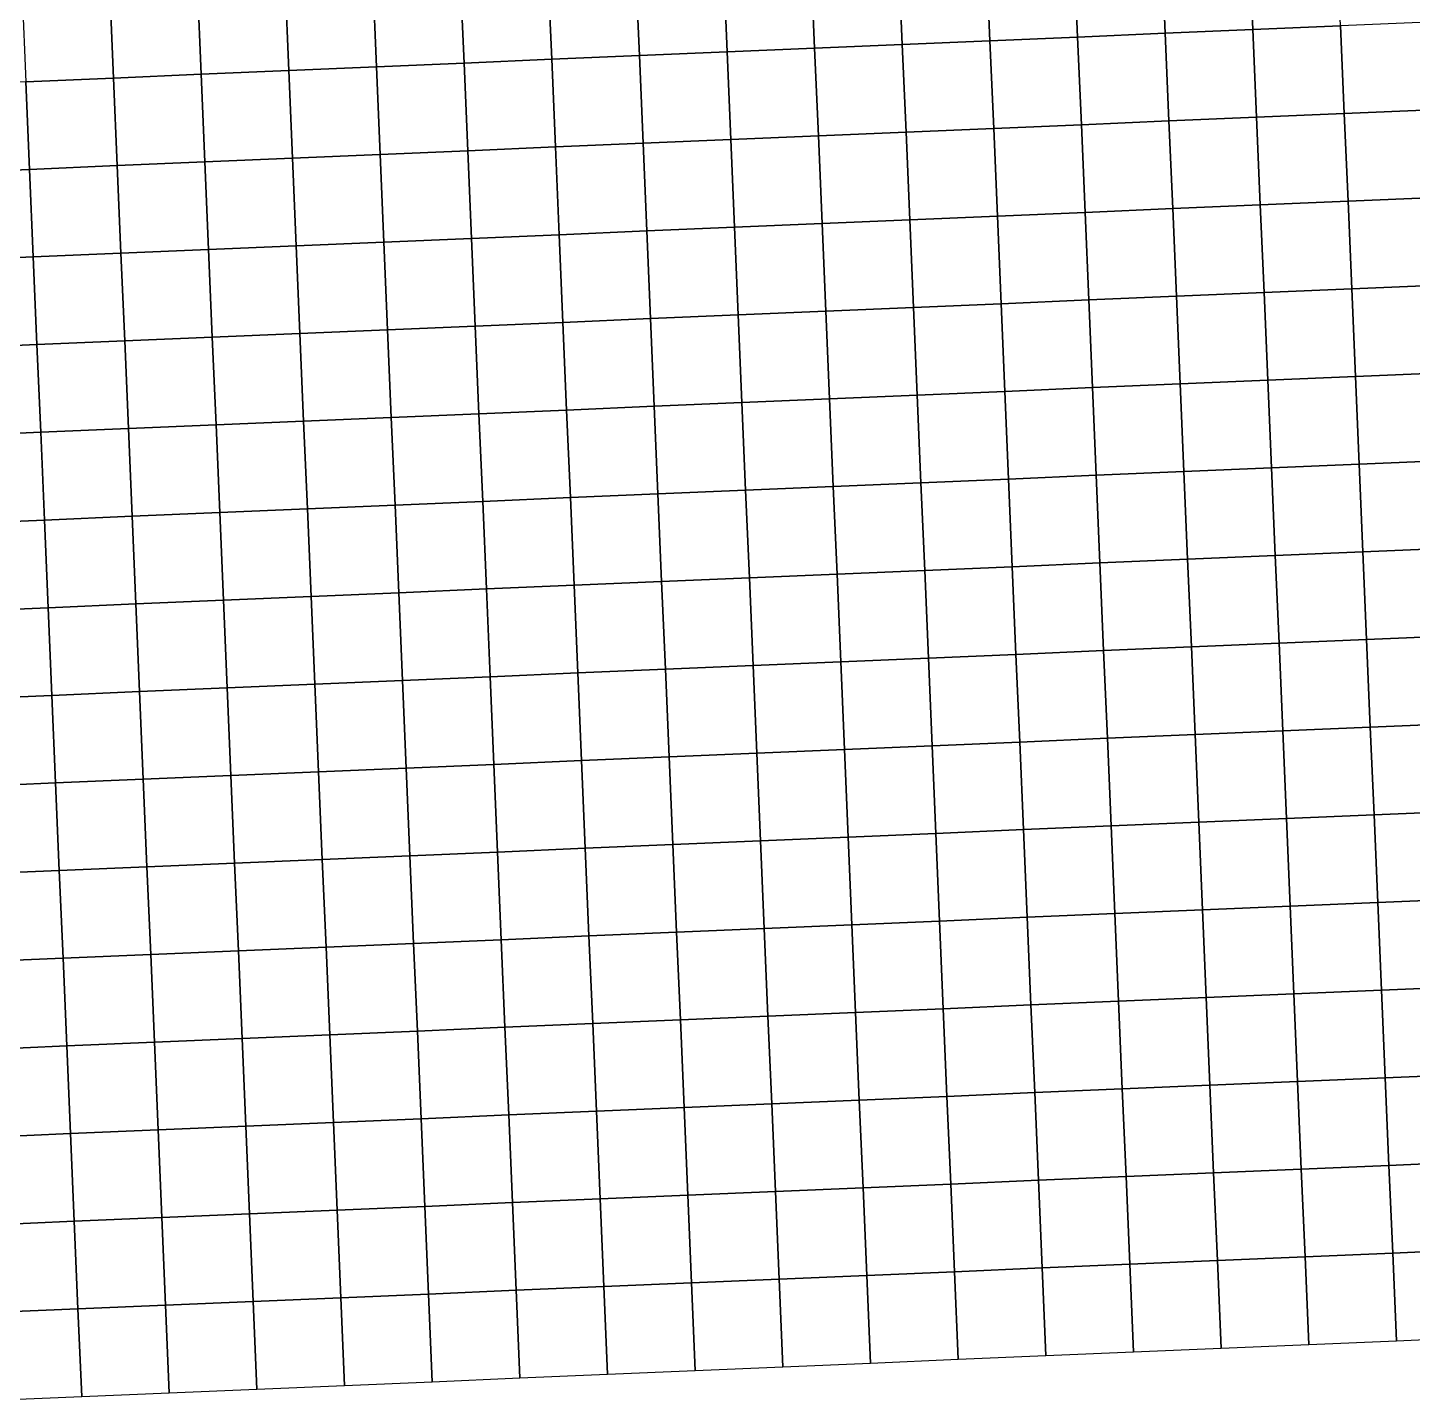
# Model space of a CAD drawing. Header units: metres. Extents: x -1.45 to 4.67, y -5.91 to -2.66.
# Drawn here: x 1.615 to 3.194, y -5.789 to -4.225 of the extents above; entities that cross this region are included whole.
import ezdxf

# ---------------------------------------------------------------- set-up
doc = ezdxf.new("R2010")
doc.units = ezdxf.units.M

msp = doc.modelspace()

# ---------------------------------------------------------------- linework, layer by layer
at = {"layer": 'B1_v2'}
for points in [[(2.8078, -4.1356, -0.6143), (2.812, -4.2355, -0.6337), (2.9119, -4.2312, -0.6258), (2.9077, -4.1313, -0.6064)], [(2.9077, -4.1313, -0.6064), (2.9119, -4.2312, -0.6258), (3.0119, -4.227, -0.6256), (3.0076, -4.1271, -0.6073)], [(3.0076, -4.1271, -0.6073), (3.0119, -4.227, -0.6256), (3.1118, -4.2227, -0.6344), (3.1075, -4.1228, -0.6144)], [(2.4082, -4.1525, -0.6346), (2.4124, -4.2525, -0.6452), (2.5123, -4.2482, -0.6453), (2.5081, -4.1483, -0.6322)], [(2.5081, -4.1483, -0.6322), (2.5123, -4.2482, -0.6453), (2.6122, -4.244, -0.6432), (2.608, -4.1441, -0.627)], [(2.608, -4.1441, -0.627), (2.6122, -4.244, -0.6432), (2.7121, -4.2397, -0.6396), (2.7079, -4.1398, -0.6215)], [(2.7079, -4.1398, -0.6215), (2.7121, -4.2397, -0.6396), (2.812, -4.2355, -0.6337), (2.8078, -4.1356, -0.6143)], [(2.0085, -4.1695, -0.647), (2.0128, -4.2694, -0.6563), (2.1127, -4.2652, -0.6509), (2.1084, -4.1653, -0.641)], [(2.1084, -4.1653, -0.641), (2.1127, -4.2652, -0.6509), (2.2126, -4.2609, -0.6467), (2.2083, -4.161, -0.6374)], [(2.2083, -4.161, -0.6374), (2.2126, -4.2609, -0.6467), (2.3125, -4.2567, -0.6465), (2.3082, -4.1568, -0.6352)], [(2.3082, -4.1568, -0.6352), (2.3125, -4.2567, -0.6465), (2.4124, -4.2525, -0.6452), (2.4082, -4.1525, -0.6346)], [(1.6089, -4.1865, -0.6778), (1.6131, -4.2864, -0.6912), (1.713, -4.2822, -0.689), (1.7088, -4.1822, -0.6775)], [(1.7088, -4.1822, -0.6775), (1.713, -4.2822, -0.689), (1.8129, -4.2779, -0.6818), (1.8087, -4.178, -0.67)], [(1.8087, -4.178, -0.67), (1.8129, -4.2779, -0.6818), (1.9128, -4.2737, -0.6677), (1.9086, -4.1738, -0.6574)], [(1.9086, -4.1738, -0.6574), (1.9128, -4.2737, -0.6677), (2.0128, -4.2694, -0.6563), (2.0085, -4.1695, -0.647)], [(2.9119, -4.2312, -0.6258), (2.9162, -4.3311, -0.6446), (3.0161, -4.3269, -0.6441), (3.0119, -4.227, -0.6256)], [(3.0119, -4.227, -0.6256), (3.0161, -4.3269, -0.6441), (3.116, -4.3227, -0.6523), (3.1118, -4.2227, -0.6344)], [(3.1118, -4.2227, -0.6344), (3.116, -4.3227, -0.6523), (3.2159, -4.3184, -0.6645), (3.2117, -4.2185, -0.6476)], [(2.5123, -4.2482, -0.6453), (2.5166, -4.3481, -0.661), (2.6165, -4.3439, -0.662), (2.6122, -4.244, -0.6432)], [(2.6122, -4.244, -0.6432), (2.6165, -4.3439, -0.662), (2.7164, -4.3396, -0.6596), (2.7121, -4.2397, -0.6396)], [(2.7121, -4.2397, -0.6396), (2.7164, -4.3396, -0.6596), (2.8163, -4.3354, -0.6541), (2.812, -4.2355, -0.6337)], [(2.812, -4.2355, -0.6337), (2.8163, -4.3354, -0.6541), (2.9162, -4.3311, -0.6446), (2.9119, -4.2312, -0.6258)], [(2.1127, -4.2652, -0.6509), (2.1169, -4.3651, -0.6611), (2.2168, -4.3608, -0.6594), (2.2126, -4.2609, -0.6467)], [(2.2126, -4.2609, -0.6467), (2.2168, -4.3608, -0.6594), (2.3167, -4.3566, -0.6582), (2.3125, -4.2567, -0.6465)], [(2.3125, -4.2567, -0.6465), (2.3167, -4.3566, -0.6582), (2.4166, -4.3524, -0.6595), (2.4124, -4.2525, -0.6452)], [(2.4124, -4.2525, -0.6452), (2.4166, -4.3524, -0.6595), (2.5166, -4.3481, -0.661), (2.5123, -4.2482, -0.6453)], [(1.8129, -4.2779, -0.6818), (1.8172, -4.3778, -0.6919), (1.9171, -4.3736, -0.6779), (1.9128, -4.2737, -0.6677)], [(1.9128, -4.2737, -0.6677), (1.9171, -4.3736, -0.6779), (2.017, -4.3693, -0.6676), (2.0128, -4.2694, -0.6563)], [(2.0128, -4.2694, -0.6563), (2.017, -4.3693, -0.6676), (2.1169, -4.3651, -0.6611), (2.1127, -4.2652, -0.6509)], [(1.5132, -4.2906, -0.6845), (1.5175, -4.3906, -0.6958), (1.6174, -4.3863, -0.7013), (1.6131, -4.2864, -0.6912)], [(1.6131, -4.2864, -0.6912), (1.6174, -4.3863, -0.7013), (1.7173, -4.3821, -0.6993), (1.713, -4.2822, -0.689)], [(1.713, -4.2822, -0.689), (1.7173, -4.3821, -0.6993), (1.8172, -4.3778, -0.6919), (1.8129, -4.2779, -0.6818)], [(3.0161, -4.3269, -0.6441), (3.0203, -4.4268, -0.6605), (3.1203, -4.4226, -0.6674), (3.116, -4.3227, -0.6523)], [(3.116, -4.3227, -0.6523), (3.1203, -4.4226, -0.6674), (3.2202, -4.4183, -0.6812), (3.2159, -4.3184, -0.6645)], [(2.6165, -4.3439, -0.662), (2.6207, -4.4438, -0.6813), (2.7206, -4.4395, -0.6805), (2.7164, -4.3396, -0.6596)], [(2.7164, -4.3396, -0.6596), (2.7206, -4.4395, -0.6805), (2.8205, -4.4353, -0.6743), (2.8163, -4.3354, -0.6541)], [(2.8163, -4.3354, -0.6541), (2.8205, -4.4353, -0.6743), (2.9204, -4.4311, -0.6634), (2.9162, -4.3311, -0.6446)], [(2.9162, -4.3311, -0.6446), (2.9204, -4.4311, -0.6634), (3.0203, -4.4268, -0.6605), (3.0161, -4.3269, -0.6441)], [(2.3167, -4.3566, -0.6582), (2.321, -4.4565, -0.674), (2.4209, -4.4523, -0.6789), (2.4166, -4.3524, -0.6595)], [(2.4166, -4.3524, -0.6595), (2.4209, -4.4523, -0.6789), (2.5208, -4.448, -0.6803), (2.5166, -4.3481, -0.661)], [(2.5166, -4.3481, -0.661), (2.5208, -4.448, -0.6803), (2.6207, -4.4438, -0.6813), (2.6165, -4.3439, -0.662)], [(1.9171, -4.3736, -0.6779), (1.9213, -4.4735, -0.6894), (2.0212, -4.4692, -0.6808), (2.017, -4.3693, -0.6676)], [(2.017, -4.3693, -0.6676), (2.0212, -4.4692, -0.6808), (2.1212, -4.465, -0.6751), (2.1169, -4.3651, -0.6611)], [(2.1169, -4.3651, -0.6611), (2.1212, -4.465, -0.6751), (2.2211, -4.4608, -0.6734), (2.2168, -4.3608, -0.6594)], [(2.2168, -4.3608, -0.6594), (2.2211, -4.4608, -0.6734), (2.321, -4.4565, -0.674), (2.3167, -4.3566, -0.6582)], [(1.5175, -4.3906, -0.6958), (1.5217, -4.4905, -0.7072), (1.6216, -4.4862, -0.7118), (1.6174, -4.3863, -0.7013)], [(1.6174, -4.3863, -0.7013), (1.6216, -4.4862, -0.7118), (1.7215, -4.482, -0.7096), (1.7173, -4.3821, -0.6993)], [(1.7173, -4.3821, -0.6993), (1.7215, -4.482, -0.7096), (1.8214, -4.4777, -0.7024), (1.8172, -4.3778, -0.6919)], [(1.8172, -4.3778, -0.6919), (1.8214, -4.4777, -0.7024), (1.9213, -4.4735, -0.6894), (1.9171, -4.3736, -0.6779)], [(3.1203, -4.4226, -0.6674), (3.1245, -4.5225, -0.6825), (3.2244, -4.5182, -0.6979), (3.2202, -4.4183, -0.6812)], [(2.8205, -4.4353, -0.6743), (2.8248, -4.5352, -0.6924), (2.9247, -4.531, -0.6805), (2.9204, -4.4311, -0.6634)], [(2.9204, -4.4311, -0.6634), (2.9247, -4.531, -0.6805), (3.0246, -4.5267, -0.6776), (3.0203, -4.4268, -0.6605)], [(3.0203, -4.4268, -0.6605), (3.0246, -4.5267, -0.6776), (3.1245, -4.5225, -0.6825), (3.1203, -4.4226, -0.6674)], [(2.4209, -4.4523, -0.6789), (2.4251, -4.5522, -0.699), (2.525, -4.5479, -0.7014), (2.5208, -4.448, -0.6803)], [(2.5208, -4.448, -0.6803), (2.525, -4.5479, -0.7014), (2.6249, -4.5437, -0.7016), (2.6207, -4.4438, -0.6813)], [(2.6207, -4.4438, -0.6813), (2.6249, -4.5437, -0.7016), (2.7249, -4.5394, -0.6994), (2.7206, -4.4395, -0.6805)], [(2.7206, -4.4395, -0.6805), (2.7249, -4.5394, -0.6994), (2.8248, -4.5352, -0.6924), (2.8205, -4.4353, -0.6743)], [(2.0212, -4.4692, -0.6808), (2.0255, -4.5692, -0.6983), (2.1254, -4.5649, -0.6958), (2.1212, -4.465, -0.6751)], [(2.1212, -4.465, -0.6751), (2.1254, -4.5649, -0.6958), (2.2253, -4.5607, -0.6945), (2.2211, -4.4608, -0.6734)], [(2.2211, -4.4608, -0.6734), (2.2253, -4.5607, -0.6945), (2.3252, -4.5564, -0.6953), (2.321, -4.4565, -0.674)], [(2.321, -4.4565, -0.674), (2.3252, -4.5564, -0.6953), (2.4251, -4.5522, -0.699), (2.4209, -4.4523, -0.6789)], [(1.6216, -4.4862, -0.7118), (1.6258, -4.5861, -0.7212), (1.7258, -4.5819, -0.7203), (1.7215, -4.482, -0.7096)], [(1.7215, -4.482, -0.7096), (1.7258, -4.5819, -0.7203), (1.8257, -4.5776, -0.7155), (1.8214, -4.4777, -0.7024)], [(1.8214, -4.4777, -0.7024), (1.8257, -4.5776, -0.7155), (1.9256, -4.5734, -0.7062), (1.9213, -4.4735, -0.6894)], [(1.9213, -4.4735, -0.6894), (1.9256, -4.5734, -0.7062), (2.0255, -4.5692, -0.6983), (2.0212, -4.4692, -0.6808)], [(1.5217, -4.4905, -0.7072), (1.5259, -4.5904, -0.7177), (1.6258, -4.5861, -0.7212), (1.6216, -4.4862, -0.7118)], [(2.9247, -4.531, -0.6805), (2.9289, -4.6309, -0.6976), (3.0288, -4.6266, -0.6949), (3.0246, -4.5267, -0.6776)], [(3.0246, -4.5267, -0.6776), (3.0288, -4.6266, -0.6949), (3.1287, -4.6224, -0.7035), (3.1245, -4.5225, -0.6825)], [(3.1245, -4.5225, -0.6825), (3.1287, -4.6224, -0.7035), (3.2287, -4.6181, -0.7176), (3.2244, -4.5182, -0.6979)], [(2.525, -4.5479, -0.7014), (2.5293, -4.6478, -0.7224), (2.6292, -4.6436, -0.7227), (2.6249, -4.5437, -0.7016)], [(2.6249, -4.5437, -0.7016), (2.6292, -4.6436, -0.7227), (2.7291, -4.6394, -0.7186), (2.7249, -4.5394, -0.6994)], [(2.7249, -4.5394, -0.6994), (2.7291, -4.6394, -0.7186), (2.829, -4.6351, -0.7101), (2.8248, -4.5352, -0.6924)], [(2.8248, -4.5352, -0.6924), (2.829, -4.6351, -0.7101), (2.9289, -4.6309, -0.6976), (2.9247, -4.531, -0.6805)], [(2.1254, -4.5649, -0.6958), (2.1296, -4.6648, -0.7199), (2.2296, -4.6606, -0.7204), (2.2253, -4.5607, -0.6945)], [(2.2253, -4.5607, -0.6945), (2.2296, -4.6606, -0.7204), (2.3295, -4.6563, -0.7211), (2.3252, -4.5564, -0.6953)], [(2.3252, -4.5564, -0.6953), (2.3295, -4.6563, -0.7211), (2.4294, -4.6521, -0.723), (2.4251, -4.5522, -0.699)], [(2.4251, -4.5522, -0.699), (2.4294, -4.6521, -0.723), (2.5293, -4.6478, -0.7224), (2.525, -4.5479, -0.7014)], [(1.8257, -4.5776, -0.7155), (1.8299, -4.6776, -0.7318), (1.9298, -4.6733, -0.7264), (1.9256, -4.5734, -0.7062)], [(1.9256, -4.5734, -0.7062), (1.9298, -4.6733, -0.7264), (2.0297, -4.6691, -0.7239), (2.0255, -4.5692, -0.6983)], [(2.0255, -4.5692, -0.6983), (2.0297, -4.6691, -0.7239), (2.1296, -4.6648, -0.7199), (2.1254, -4.5649, -0.6958)], [(1.5259, -4.5904, -0.7177), (1.5302, -4.6903, -0.7294), (1.6301, -4.686, -0.7329), (1.6258, -4.5861, -0.7212)], [(1.6258, -4.5861, -0.7212), (1.6301, -4.686, -0.7329), (1.73, -4.6818, -0.7343), (1.7258, -4.5819, -0.7203)], [(1.7258, -4.5819, -0.7203), (1.73, -4.6818, -0.7343), (1.8299, -4.6776, -0.7318), (1.8257, -4.5776, -0.7155)], [(3.0288, -4.6266, -0.6949), (3.0331, -4.7265, -0.7176), (3.133, -4.7223, -0.7246), (3.1287, -4.6224, -0.7035)], [(3.1287, -4.6224, -0.7035), (3.133, -4.7223, -0.7246), (3.2329, -4.718, -0.7365), (3.2287, -4.6181, -0.7176)], [(2.6292, -4.6436, -0.7227), (2.6334, -4.7435, -0.7414), (2.7333, -4.7393, -0.7352), (2.7291, -4.6394, -0.7186)], [(2.7291, -4.6394, -0.7186), (2.7333, -4.7393, -0.7352), (2.8333, -4.735, -0.7276), (2.829, -4.6351, -0.7101)], [(2.829, -4.6351, -0.7101), (2.8333, -4.735, -0.7276), (2.9332, -4.7308, -0.7192), (2.9289, -4.6309, -0.6976)], [(2.9289, -4.6309, -0.6976), (2.9332, -4.7308, -0.7192), (3.0331, -4.7265, -0.7176), (3.0288, -4.6266, -0.6949)], [(2.3295, -4.6563, -0.7211), (2.3337, -4.7562, -0.7483), (2.4336, -4.752, -0.7475), (2.4294, -4.6521, -0.723)], [(2.4294, -4.6521, -0.723), (2.4336, -4.752, -0.7475), (2.5335, -4.7478, -0.7449), (2.5293, -4.6478, -0.7224)], [(2.5293, -4.6478, -0.7224), (2.5335, -4.7478, -0.7449), (2.6334, -4.7435, -0.7414), (2.6292, -4.6436, -0.7227)], [(1.9298, -4.6733, -0.7264), (1.9341, -4.7732, -0.7483), (2.034, -4.769, -0.748), (2.0297, -4.6691, -0.7239)], [(2.0297, -4.6691, -0.7239), (2.034, -4.769, -0.748), (2.1339, -4.7647, -0.7489), (2.1296, -4.6648, -0.7199)], [(2.1296, -4.6648, -0.7199), (2.1339, -4.7647, -0.7489), (2.2338, -4.7605, -0.7506), (2.2296, -4.6606, -0.7204)], [(2.2296, -4.6606, -0.7204), (2.2338, -4.7605, -0.7506), (2.3337, -4.7562, -0.7483), (2.3295, -4.6563, -0.7211)], [(1.5302, -4.6903, -0.7294), (1.5344, -4.7902, -0.7416), (1.6343, -4.786, -0.7497), (1.6301, -4.686, -0.7329)], [(1.6301, -4.686, -0.7329), (1.6343, -4.786, -0.7497), (1.7342, -4.7817, -0.7496), (1.73, -4.6818, -0.7343)], [(1.73, -4.6818, -0.7343), (1.7342, -4.7817, -0.7496), (1.8342, -4.7775, -0.7501), (1.8299, -4.6776, -0.7318)], [(1.8299, -4.6776, -0.7318), (1.8342, -4.7775, -0.7501), (1.9341, -4.7732, -0.7483), (1.9298, -4.6733, -0.7264)], [(3.133, -4.7223, -0.7246), (3.1372, -4.8222, -0.7425), (3.2371, -4.818, -0.7534), (3.2329, -4.718, -0.7365)], [(2.8333, -4.735, -0.7276), (2.8375, -4.8349, -0.7455), (2.9374, -4.8307, -0.7378), (2.9332, -4.7308, -0.7192)], [(2.9332, -4.7308, -0.7192), (2.9374, -4.8307, -0.7378), (3.0373, -4.8264, -0.7375), (3.0331, -4.7265, -0.7176)], [(3.0331, -4.7265, -0.7176), (3.0373, -4.8264, -0.7375), (3.1372, -4.8222, -0.7425), (3.133, -4.7223, -0.7246)], [(2.4336, -4.752, -0.7475), (2.4379, -4.8519, -0.7701), (2.5378, -4.8477, -0.7652), (2.5335, -4.7478, -0.7449)], [(2.5335, -4.7478, -0.7449), (2.5378, -4.8477, -0.7652), (2.6377, -4.8434, -0.7609), (2.6334, -4.7435, -0.7414)], [(2.6334, -4.7435, -0.7414), (2.6377, -4.8434, -0.7609), (2.7376, -4.8392, -0.7541), (2.7333, -4.7393, -0.7352)], [(2.7333, -4.7393, -0.7352), (2.7376, -4.8392, -0.7541), (2.8375, -4.8349, -0.7455), (2.8333, -4.735, -0.7276)], [(2.034, -4.769, -0.748), (2.0382, -4.8689, -0.7704), (2.1381, -4.8646, -0.7733), (2.1339, -4.7647, -0.7489)], [(2.1339, -4.7647, -0.7489), (2.1381, -4.8646, -0.7733), (2.238, -4.8604, -0.7755), (2.2338, -4.7605, -0.7506)], [(2.2338, -4.7605, -0.7506), (2.238, -4.8604, -0.7755), (2.3379, -4.8562, -0.7742), (2.3337, -4.7562, -0.7483)], [(2.3337, -4.7562, -0.7483), (2.3379, -4.8562, -0.7742), (2.4379, -4.8519, -0.7701), (2.4336, -4.752, -0.7475)], [(1.6343, -4.786, -0.7497), (1.6386, -4.8859, -0.7636), (1.7385, -4.8816, -0.7653), (1.7342, -4.7817, -0.7496)], [(1.7342, -4.7817, -0.7496), (1.7385, -4.8816, -0.7653), (1.8384, -4.8774, -0.7672), (1.8342, -4.7775, -0.7501)], [(1.8342, -4.7775, -0.7501), (1.8384, -4.8774, -0.7672), (1.9383, -4.8731, -0.7693), (1.9341, -4.7732, -0.7483)], [(1.9341, -4.7732, -0.7483), (1.9383, -4.8731, -0.7693), (2.0382, -4.8689, -0.7704), (2.034, -4.769, -0.748)], [(1.5344, -4.7902, -0.7416), (1.5387, -4.8901, -0.7602), (1.6386, -4.8859, -0.7636), (1.6343, -4.786, -0.7497)], [(2.9374, -4.8307, -0.7378), (2.9417, -4.9306, -0.7566), (3.0416, -4.9264, -0.7536), (3.0373, -4.8264, -0.7375)], [(3.0373, -4.8264, -0.7375), (3.0416, -4.9264, -0.7536), (3.1415, -4.9221, -0.7584), (3.1372, -4.8222, -0.7425)], [(3.1372, -4.8222, -0.7425), (3.1415, -4.9221, -0.7584), (3.2414, -4.9179, -0.77), (3.2371, -4.818, -0.7534)], [(2.5378, -4.8477, -0.7652), (2.542, -4.9476, -0.7825), (2.6419, -4.9433, -0.7773), (2.6377, -4.8434, -0.7609)], [(2.6377, -4.8434, -0.7609), (2.6419, -4.9433, -0.7773), (2.7418, -4.9391, -0.7711), (2.7376, -4.8392, -0.7541)], [(2.7376, -4.8392, -0.7541), (2.7418, -4.9391, -0.7711), (2.8417, -4.9348, -0.7624), (2.8375, -4.8349, -0.7455)], [(2.8375, -4.8349, -0.7455), (2.8417, -4.9348, -0.7624), (2.9417, -4.9306, -0.7566), (2.9374, -4.8307, -0.7378)], [(2.1381, -4.8646, -0.7733), (2.1424, -4.9646, -0.7913), (2.2423, -4.9603, -0.7928), (2.238, -4.8604, -0.7755)], [(2.238, -4.8604, -0.7755), (2.2423, -4.9603, -0.7928), (2.3422, -4.9561, -0.7924), (2.3379, -4.8562, -0.7742)], [(2.3379, -4.8562, -0.7742), (2.3422, -4.9561, -0.7924), (2.4421, -4.9518, -0.787), (2.4379, -4.8519, -0.7701)], [(2.4379, -4.8519, -0.7701), (2.4421, -4.9518, -0.787), (2.542, -4.9476, -0.7825), (2.5378, -4.8477, -0.7652)], [(1.8384, -4.8774, -0.7672), (1.8426, -4.9773, -0.7848), (1.9426, -4.973, -0.7878), (1.9383, -4.8731, -0.7693)], [(1.9383, -4.8731, -0.7693), (1.9426, -4.973, -0.7878), (2.0425, -4.9688, -0.7897), (2.0382, -4.8689, -0.7704)], [(2.0382, -4.8689, -0.7704), (2.0425, -4.9688, -0.7897), (2.1424, -4.9646, -0.7913), (2.1381, -4.8646, -0.7733)], [(1.5387, -4.8901, -0.7602), (1.5429, -4.99, -0.7774), (1.6428, -4.9858, -0.7792), (1.6386, -4.8859, -0.7636)], [(1.6386, -4.8859, -0.7636), (1.6428, -4.9858, -0.7792), (1.7427, -4.9815, -0.7829), (1.7385, -4.8816, -0.7653)], [(1.7385, -4.8816, -0.7653), (1.7427, -4.9815, -0.7829), (1.8426, -4.9773, -0.7848), (1.8384, -4.8774, -0.7672)], [(3.0416, -4.9264, -0.7536), (3.0458, -5.0263, -0.7673), (3.1457, -5.022, -0.7724), (3.1415, -4.9221, -0.7584)], [(3.1415, -4.9221, -0.7584), (3.1457, -5.022, -0.7724), (3.2456, -5.0178, -0.786), (3.2414, -4.9179, -0.77)], [(2.6419, -4.9433, -0.7773), (2.6462, -5.0432, -0.7964), (2.7461, -5.039, -0.7893), (2.7418, -4.9391, -0.7711)], [(2.7418, -4.9391, -0.7711), (2.7461, -5.039, -0.7893), (2.846, -5.0348, -0.7806), (2.8417, -4.9348, -0.7624)], [(2.8417, -4.9348, -0.7624), (2.846, -5.0348, -0.7806), (2.9459, -5.0305, -0.7705), (2.9417, -4.9306, -0.7566)], [(2.9417, -4.9306, -0.7566), (2.9459, -5.0305, -0.7705), (3.0458, -5.0263, -0.7673), (3.0416, -4.9264, -0.7536)], [(2.3422, -4.9561, -0.7924), (2.3464, -5.056, -0.8089), (2.4463, -5.0517, -0.8056), (2.4421, -4.9518, -0.787)], [(2.4421, -4.9518, -0.787), (2.4463, -5.0517, -0.8056), (2.5463, -5.0475, -0.8015), (2.542, -4.9476, -0.7825)], [(2.542, -4.9476, -0.7825), (2.5463, -5.0475, -0.8015), (2.6462, -5.0432, -0.7964), (2.6419, -4.9433, -0.7773)], [(1.9426, -4.973, -0.7878), (1.9468, -5.0729, -0.806), (2.0467, -5.0687, -0.8061), (2.0425, -4.9688, -0.7897)], [(2.0425, -4.9688, -0.7897), (2.0467, -5.0687, -0.8061), (2.1466, -5.0645, -0.8077), (2.1424, -4.9646, -0.7913)], [(2.1424, -4.9646, -0.7913), (2.1466, -5.0645, -0.8077), (2.2465, -5.0602, -0.8089), (2.2423, -4.9603, -0.7928)], [(2.2423, -4.9603, -0.7928), (2.2465, -5.0602, -0.8089), (2.3464, -5.056, -0.8089), (2.3422, -4.9561, -0.7924)], [(1.5429, -4.99, -0.7774), (1.5472, -5.0899, -0.7963), (1.6471, -5.0857, -0.7982), (1.6428, -4.9858, -0.7792)], [(1.6428, -4.9858, -0.7792), (1.6471, -5.0857, -0.7982), (1.747, -5.0814, -0.8015), (1.7427, -4.9815, -0.7829)], [(1.7427, -4.9815, -0.7829), (1.747, -5.0814, -0.8015), (1.8469, -5.0772, -0.8035), (1.8426, -4.9773, -0.7848)], [(1.8426, -4.9773, -0.7848), (1.8469, -5.0772, -0.8035), (1.9468, -5.0729, -0.806), (1.9426, -4.973, -0.7878)], [(3.1457, -5.022, -0.7724), (3.15, -5.1219, -0.7869), (3.2499, -5.1177, -0.8003), (3.2456, -5.0178, -0.786)], [(2.846, -5.0348, -0.7806), (2.8502, -5.1347, -0.7938), (2.9501, -5.1304, -0.7828), (2.9459, -5.0305, -0.7705)], [(2.9459, -5.0305, -0.7705), (2.9501, -5.1304, -0.7828), (3.0501, -5.1262, -0.78), (3.0458, -5.0263, -0.7673)], [(3.0458, -5.0263, -0.7673), (3.0501, -5.1262, -0.78), (3.15, -5.1219, -0.7869), (3.1457, -5.022, -0.7724)], [(2.4463, -5.0517, -0.8056), (2.4506, -5.1516, -0.8213), (2.5505, -5.1474, -0.8195), (2.5463, -5.0475, -0.8015)], [(2.5463, -5.0475, -0.8015), (2.5505, -5.1474, -0.8195), (2.6504, -5.1432, -0.8134), (2.6462, -5.0432, -0.7964)], [(2.6462, -5.0432, -0.7964), (2.6504, -5.1432, -0.8134), (2.7503, -5.1389, -0.8042), (2.7461, -5.039, -0.7893)], [(2.7461, -5.039, -0.7893), (2.7503, -5.1389, -0.8042), (2.8502, -5.1347, -0.7938), (2.846, -5.0348, -0.7806)], [(2.0467, -5.0687, -0.8061), (2.051, -5.1686, -0.8205), (2.1509, -5.1644, -0.8218), (2.1466, -5.0645, -0.8077)], [(2.1466, -5.0645, -0.8077), (2.1509, -5.1644, -0.8218), (2.2508, -5.1601, -0.8227), (2.2465, -5.0602, -0.8089)], [(2.2465, -5.0602, -0.8089), (2.2508, -5.1601, -0.8227), (2.3507, -5.1559, -0.8228), (2.3464, -5.056, -0.8089)], [(2.3464, -5.056, -0.8089), (2.3507, -5.1559, -0.8228), (2.4506, -5.1516, -0.8213), (2.4463, -5.0517, -0.8056)], [(1.6471, -5.0857, -0.7982), (1.6513, -5.1856, -0.8221), (1.7512, -5.1813, -0.8219), (1.747, -5.0814, -0.8015)], [(1.747, -5.0814, -0.8015), (1.7512, -5.1813, -0.8219), (1.8511, -5.1771, -0.8202), (1.8469, -5.0772, -0.8035)], [(1.8469, -5.0772, -0.8035), (1.8511, -5.1771, -0.8202), (1.951, -5.1729, -0.8219), (1.9468, -5.0729, -0.806)], [(1.9468, -5.0729, -0.806), (1.951, -5.1729, -0.8219), (2.051, -5.1686, -0.8205), (2.0467, -5.0687, -0.8061)], [(1.5472, -5.0899, -0.7963), (1.5514, -5.1898, -0.8219), (1.6513, -5.1856, -0.8221), (1.6471, -5.0857, -0.7982)], [(2.9501, -5.1304, -0.7828), (2.9544, -5.2303, -0.7976), (3.0543, -5.2261, -0.7945), (3.0501, -5.1262, -0.78)], [(3.0501, -5.1262, -0.78), (3.0543, -5.2261, -0.7945), (3.1542, -5.2218, -0.8008), (3.15, -5.1219, -0.7869)], [(3.15, -5.1219, -0.7869), (3.1542, -5.2218, -0.8008), (3.2541, -5.2176, -0.816), (3.2499, -5.1177, -0.8003)], [(2.5505, -5.1474, -0.8195), (2.5547, -5.2473, -0.8353), (2.6547, -5.2431, -0.8292), (2.6504, -5.1432, -0.8134)], [(2.6504, -5.1432, -0.8134), (2.6547, -5.2431, -0.8292), (2.7546, -5.2388, -0.8212), (2.7503, -5.1389, -0.8042)], [(2.7503, -5.1389, -0.8042), (2.7546, -5.2388, -0.8212), (2.8545, -5.2346, -0.8117), (2.8502, -5.1347, -0.7938)], [(2.8502, -5.1347, -0.7938), (2.8545, -5.2346, -0.8117), (2.9544, -5.2303, -0.7976), (2.9501, -5.1304, -0.7828)], [(2.1509, -5.1644, -0.8218), (2.1551, -5.2643, -0.8322), (2.255, -5.26, -0.8335), (2.2508, -5.1601, -0.8227)], [(2.2508, -5.1601, -0.8227), (2.255, -5.26, -0.8335), (2.3549, -5.2558, -0.835), (2.3507, -5.1559, -0.8228)], [(2.3507, -5.1559, -0.8228), (2.3549, -5.2558, -0.835), (2.4548, -5.2515, -0.8385), (2.4506, -5.1516, -0.8213)], [(2.4506, -5.1516, -0.8213), (2.4548, -5.2515, -0.8385), (2.5547, -5.2473, -0.8353), (2.5505, -5.1474, -0.8195)], [(1.8511, -5.1771, -0.8202), (1.8554, -5.277, -0.8349), (1.9553, -5.2728, -0.836), (1.951, -5.1729, -0.8219)], [(1.951, -5.1729, -0.8219), (1.9553, -5.2728, -0.836), (2.0552, -5.2685, -0.8336), (2.051, -5.1686, -0.8205)], [(2.051, -5.1686, -0.8205), (2.0552, -5.2685, -0.8336), (2.1551, -5.2643, -0.8322), (2.1509, -5.1644, -0.8218)], [(1.5514, -5.1898, -0.8219), (1.5556, -5.2897, -0.8318), (1.6556, -5.2855, -0.8356), (1.6513, -5.1856, -0.8221)], [(1.6513, -5.1856, -0.8221), (1.6556, -5.2855, -0.8356), (1.7555, -5.2813, -0.8354), (1.7512, -5.1813, -0.8219)], [(1.7512, -5.1813, -0.8219), (1.7555, -5.2813, -0.8354), (1.8554, -5.277, -0.8349), (1.8511, -5.1771, -0.8202)], [(3.0543, -5.2261, -0.7945), (3.0585, -5.326, -0.8124), (3.1584, -5.3218, -0.8172), (3.1542, -5.2218, -0.8008)], [(3.1542, -5.2218, -0.8008), (3.1584, -5.3218, -0.8172), (3.2584, -5.3175, -0.831), (3.2541, -5.2176, -0.816)], [(2.6547, -5.2431, -0.8292), (2.6589, -5.343, -0.8443), (2.7588, -5.3387, -0.8384), (2.7546, -5.2388, -0.8212)], [(2.7546, -5.2388, -0.8212), (2.7588, -5.3387, -0.8384), (2.8587, -5.3345, -0.8284), (2.8545, -5.2346, -0.8117)], [(2.8545, -5.2346, -0.8117), (2.8587, -5.3345, -0.8284), (2.9586, -5.3302, -0.8161), (2.9544, -5.2303, -0.7976)], [(2.9544, -5.2303, -0.7976), (2.9586, -5.3302, -0.8161), (3.0585, -5.326, -0.8124), (3.0543, -5.2261, -0.7945)], [(2.3549, -5.2558, -0.835), (2.3592, -5.3557, -0.8509), (2.4591, -5.3515, -0.8519), (2.4548, -5.2515, -0.8385)], [(2.4548, -5.2515, -0.8385), (2.4591, -5.3515, -0.8519), (2.559, -5.3472, -0.8495), (2.5547, -5.2473, -0.8353)], [(2.5547, -5.2473, -0.8353), (2.559, -5.3472, -0.8495), (2.6589, -5.343, -0.8443), (2.6547, -5.2431, -0.8292)], [(1.9553, -5.2728, -0.836), (1.9595, -5.3727, -0.8464), (2.0594, -5.3684, -0.8487), (2.0552, -5.2685, -0.8336)], [(2.0552, -5.2685, -0.8336), (2.0594, -5.3684, -0.8487), (2.1593, -5.3642, -0.8461), (2.1551, -5.2643, -0.8322)], [(2.1551, -5.2643, -0.8322), (2.1593, -5.3642, -0.8461), (2.2593, -5.3599, -0.848), (2.255, -5.26, -0.8335)], [(2.255, -5.26, -0.8335), (2.2593, -5.3599, -0.848), (2.3592, -5.3557, -0.8509), (2.3549, -5.2558, -0.835)], [(1.5556, -5.2897, -0.8318), (1.5599, -5.3897, -0.8402), (1.6598, -5.3854, -0.8434), (1.6556, -5.2855, -0.8356)], [(1.6556, -5.2855, -0.8356), (1.6598, -5.3854, -0.8434), (1.7597, -5.3812, -0.8425), (1.7555, -5.2813, -0.8354)], [(1.7555, -5.2813, -0.8354), (1.7597, -5.3812, -0.8425), (1.8596, -5.3769, -0.8444), (1.8554, -5.277, -0.8349)], [(1.8554, -5.277, -0.8349), (1.8596, -5.3769, -0.8444), (1.9595, -5.3727, -0.8464), (1.9553, -5.2728, -0.836)], [(3.1584, -5.3218, -0.8172), (3.1627, -5.4217, -0.8325), (3.2626, -5.4174, -0.8454), (3.2584, -5.3175, -0.831)], [(2.7588, -5.3387, -0.8384), (2.7631, -5.4386, -0.858), (2.863, -5.4344, -0.8477), (2.8587, -5.3345, -0.8284)], [(2.8587, -5.3345, -0.8284), (2.863, -5.4344, -0.8477), (2.9629, -5.4302, -0.8343), (2.9586, -5.3302, -0.8161)], [(2.9586, -5.3302, -0.8161), (2.9629, -5.4302, -0.8343), (3.0628, -5.4259, -0.8283), (3.0585, -5.326, -0.8124)], [(3.0585, -5.326, -0.8124), (3.0628, -5.4259, -0.8283), (3.1627, -5.4217, -0.8325), (3.1584, -5.3218, -0.8172)], [(2.4591, -5.3515, -0.8519), (2.4633, -5.4514, -0.8667), (2.5632, -5.4471, -0.8672), (2.559, -5.3472, -0.8495)], [(2.559, -5.3472, -0.8495), (2.5632, -5.4471, -0.8672), (2.6631, -5.4429, -0.8653), (2.6589, -5.343, -0.8443)], [(2.6589, -5.343, -0.8443), (2.6631, -5.4429, -0.8653), (2.7631, -5.4386, -0.858), (2.7588, -5.3387, -0.8384)], [(2.0594, -5.3684, -0.8487), (2.0637, -5.4683, -0.8595), (2.1636, -5.4641, -0.8605), (2.1593, -5.3642, -0.8461)], [(2.1593, -5.3642, -0.8461), (2.1636, -5.4641, -0.8605), (2.2635, -5.4599, -0.8629), (2.2593, -5.3599, -0.848)], [(2.2593, -5.3599, -0.848), (2.2635, -5.4599, -0.8629), (2.3634, -5.4556, -0.8641), (2.3592, -5.3557, -0.8509)], [(2.3592, -5.3557, -0.8509), (2.3634, -5.4556, -0.8641), (2.4633, -5.4514, -0.8667), (2.4591, -5.3515, -0.8519)], [(1.6598, -5.3854, -0.8434), (1.664, -5.4853, -0.841), (1.764, -5.4811, -0.8445), (1.7597, -5.3812, -0.8425)], [(1.7597, -5.3812, -0.8425), (1.764, -5.4811, -0.8445), (1.8639, -5.4768, -0.8493), (1.8596, -5.3769, -0.8444)], [(1.8596, -5.3769, -0.8444), (1.8639, -5.4768, -0.8493), (1.9638, -5.4726, -0.8562), (1.9595, -5.3727, -0.8464)], [(1.9595, -5.3727, -0.8464), (1.9638, -5.4726, -0.8562), (2.0637, -5.4683, -0.8595), (2.0594, -5.3684, -0.8487)], [(1.5599, -5.3897, -0.8402), (1.5641, -5.4896, -0.8438), (1.664, -5.4853, -0.841), (1.6598, -5.3854, -0.8434)], [(2.9629, -5.4302, -0.8343), (2.9671, -5.5301, -0.8536), (3.067, -5.5258, -0.8504), (3.0628, -5.4259, -0.8283)], [(3.0628, -5.4259, -0.8283), (3.067, -5.5258, -0.8504), (3.1669, -5.5216, -0.8554), (3.1627, -5.4217, -0.8325)], [(3.1627, -5.4217, -0.8325), (3.1669, -5.5216, -0.8554), (3.2668, -5.5173, -0.8659), (3.2626, -5.4174, -0.8454)], [(2.5632, -5.4471, -0.8672), (2.5675, -5.547, -0.8812), (2.6674, -5.5428, -0.8783), (2.6631, -5.4429, -0.8653)], [(2.6631, -5.4429, -0.8653), (2.6674, -5.5428, -0.8783), (2.7673, -5.5385, -0.8704), (2.7631, -5.4386, -0.858)], [(2.7631, -5.4386, -0.858), (2.7673, -5.5385, -0.8704), (2.8672, -5.5343, -0.8615), (2.863, -5.4344, -0.8477)], [(2.863, -5.4344, -0.8477), (2.8672, -5.5343, -0.8615), (2.9671, -5.5301, -0.8536), (2.9629, -5.4302, -0.8343)], [(2.1636, -5.4641, -0.8605), (2.1678, -5.564, -0.8739), (2.2677, -5.5598, -0.8759), (2.2635, -5.4599, -0.8629)], [(2.2635, -5.4599, -0.8629), (2.2677, -5.5598, -0.8759), (2.3677, -5.5555, -0.8773), (2.3634, -5.4556, -0.8641)], [(2.3634, -5.4556, -0.8641), (2.3677, -5.5555, -0.8773), (2.4676, -5.5513, -0.8806), (2.4633, -5.4514, -0.8667)], [(2.4633, -5.4514, -0.8667), (2.4676, -5.5513, -0.8806), (2.5675, -5.547, -0.8812), (2.5632, -5.4471, -0.8672)], [(1.8639, -5.4768, -0.8493), (1.8681, -5.5767, -0.8529), (1.968, -5.5725, -0.8638), (1.9638, -5.4726, -0.8562)], [(1.9638, -5.4726, -0.8562), (1.968, -5.5725, -0.8638), (2.0679, -5.5683, -0.8711), (2.0637, -5.4683, -0.8595)], [(2.0637, -5.4683, -0.8595), (2.0679, -5.5683, -0.8711), (2.1678, -5.564, -0.8739), (2.1636, -5.4641, -0.8605)], [(1.5641, -5.4896, -0.8438), (1.5684, -5.5895, -0.8476), (1.6683, -5.5852, -0.8447), (1.664, -5.4853, -0.841)], [(1.664, -5.4853, -0.841), (1.6683, -5.5852, -0.8447), (1.7682, -5.581, -0.8461), (1.764, -5.4811, -0.8445)], [(1.764, -5.4811, -0.8445), (1.7682, -5.581, -0.8461), (1.8681, -5.5767, -0.8529), (1.8639, -5.4768, -0.8493)], [(3.067, -5.5258, -0.8504), (3.0713, -5.6257, -0.8673), (3.1712, -5.6215, -0.8701), (3.1669, -5.5216, -0.8554)], [(3.1669, -5.5216, -0.8554), (3.1712, -5.6215, -0.8701), (3.2711, -5.6172, -0.8807), (3.2668, -5.5173, -0.8659)], [(2.6674, -5.5428, -0.8783), (2.6716, -5.6427, -0.8852), (2.7715, -5.6385, -0.8794), (2.7673, -5.5385, -0.8704)], [(2.7673, -5.5385, -0.8704), (2.7715, -5.6385, -0.8794), (2.8715, -5.6342, -0.8739), (2.8672, -5.5343, -0.8615)], [(2.8672, -5.5343, -0.8615), (2.8715, -5.6342, -0.8739), (2.9714, -5.63, -0.8667), (2.9671, -5.5301, -0.8536)], [(2.9671, -5.5301, -0.8536), (2.9714, -5.63, -0.8667), (3.0713, -5.6257, -0.8673), (3.067, -5.5258, -0.8504)], [(2.2677, -5.5598, -0.8759), (2.272, -5.6597, -0.886), (2.3719, -5.6554, -0.8875), (2.3677, -5.5555, -0.8773)], [(2.3677, -5.5555, -0.8773), (2.3719, -5.6554, -0.8875), (2.4718, -5.6512, -0.891), (2.4676, -5.5513, -0.8806)], [(2.4676, -5.5513, -0.8806), (2.4718, -5.6512, -0.891), (2.5717, -5.6469, -0.8901), (2.5675, -5.547, -0.8812)], [(2.5675, -5.547, -0.8812), (2.5717, -5.6469, -0.8901), (2.6716, -5.6427, -0.8852), (2.6674, -5.5428, -0.8783)], [(1.968, -5.5725, -0.8638), (1.9723, -5.6724, -0.8695), (2.0722, -5.6682, -0.8812), (2.0679, -5.5683, -0.8711)], [(2.0679, -5.5683, -0.8711), (2.0722, -5.6682, -0.8812), (2.1721, -5.6639, -0.8867), (2.1678, -5.564, -0.8739)], [(2.1678, -5.564, -0.8739), (2.1721, -5.6639, -0.8867), (2.272, -5.6597, -0.886), (2.2677, -5.5598, -0.8759)], [(1.5684, -5.5895, -0.8476), (1.5726, -5.6894, -0.8527), (1.6725, -5.6851, -0.8496), (1.6683, -5.5852, -0.8447)], [(1.6683, -5.5852, -0.8447), (1.6725, -5.6851, -0.8496), (1.7724, -5.6809, -0.8509), (1.7682, -5.581, -0.8461)], [(1.7682, -5.581, -0.8461), (1.7724, -5.6809, -0.8509), (1.8724, -5.6767, -0.8588), (1.8681, -5.5767, -0.8529)], [(1.8681, -5.5767, -0.8529), (1.8724, -5.6767, -0.8588), (1.9723, -5.6724, -0.8695), (1.968, -5.5725, -0.8638)], [(3.1712, -5.6215, -0.8701), (3.1754, -5.7214, -0.8855), (3.2753, -5.7171, -0.8939), (3.2711, -5.6172, -0.8807)], [(2.7715, -5.6385, -0.8794), (2.7758, -5.7384, -0.8855), (2.8757, -5.7341, -0.8829), (2.8715, -5.6342, -0.8739)], [(2.8715, -5.6342, -0.8739), (2.8757, -5.7341, -0.8829), (2.9756, -5.7299, -0.8789), (2.9714, -5.63, -0.8667)], [(2.9714, -5.63, -0.8667), (2.9756, -5.7299, -0.8789), (3.0755, -5.7256, -0.8795), (3.0713, -5.6257, -0.8673)], [(3.0713, -5.6257, -0.8673), (3.0755, -5.7256, -0.8795), (3.1754, -5.7214, -0.8855), (3.1712, -5.6215, -0.8701)], [(2.4718, -5.6512, -0.891), (2.4761, -5.7511, -0.8955), (2.576, -5.7469, -0.8942), (2.5717, -5.6469, -0.8901)], [(2.5717, -5.6469, -0.8901), (2.576, -5.7469, -0.8942), (2.6759, -5.7426, -0.8904), (2.6716, -5.6427, -0.8852)], [(2.6716, -5.6427, -0.8852), (2.6759, -5.7426, -0.8904), (2.7758, -5.7384, -0.8855), (2.7715, -5.6385, -0.8794)], [(2.0722, -5.6682, -0.8812), (2.0764, -5.7681, -0.8846), (2.1763, -5.7638, -0.8966), (2.1721, -5.6639, -0.8867)], [(2.1721, -5.6639, -0.8867), (2.1763, -5.7638, -0.8966), (2.2762, -5.7596, -0.8931), (2.272, -5.6597, -0.886)], [(2.272, -5.6597, -0.886), (2.2762, -5.7596, -0.8931), (2.3761, -5.7553, -0.8942), (2.3719, -5.6554, -0.8875)], [(2.3719, -5.6554, -0.8875), (2.3761, -5.7553, -0.8942), (2.4761, -5.7511, -0.8955), (2.4718, -5.6512, -0.891)], [(1.6725, -5.6851, -0.8496), (1.6768, -5.7851, -0.8559), (1.7767, -5.7808, -0.8571), (1.7724, -5.6809, -0.8509)], [(1.7724, -5.6809, -0.8509), (1.7767, -5.7808, -0.8571), (1.8766, -5.7766, -0.8638), (1.8724, -5.6767, -0.8588)], [(1.8724, -5.6767, -0.8588), (1.8766, -5.7766, -0.8638), (1.9765, -5.7723, -0.8772), (1.9723, -5.6724, -0.8695)], [(1.9723, -5.6724, -0.8695), (1.9765, -5.7723, -0.8772), (2.0764, -5.7681, -0.8846), (2.0722, -5.6682, -0.8812)], [(1.5726, -5.6894, -0.8527), (1.5769, -5.7893, -0.8579), (1.6768, -5.7851, -0.8559), (1.6725, -5.6851, -0.8496)]]:
    msp.add_3dface(points, dxfattribs=at)

doc.saveas('drawing.dxf')
